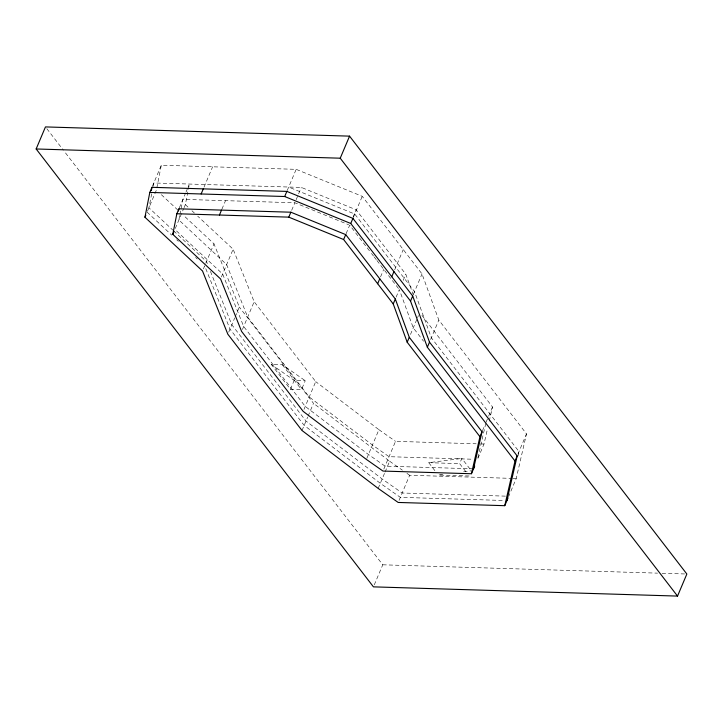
<?xml version="1.0" encoding="UTF-8"?>
<svg xmlns="http://www.w3.org/2000/svg" width="723" height="723" viewBox="0 0 723 723"><rect width="100%" height="100%" fill="white"/><g stroke="black" fill="none" stroke-linecap="round" stroke-linejoin="round"><path stroke-width="0.54" stroke-dasharray="3.62 2.71" d="M151.685 193.764L148.938 207.799L172.779 230.059M153.168 186.209L153.809 182.973L301.337 187.411L356.177 209.806L405.793 274.216L413.339 294.921M156.846 187.908L161.292 165.242L296.168 169.336L362.241 196.322L422.015 273.927L438.825 320.063L526.489 433.872L516.231 478.509L508.748 496.24M179.72 215.635L178.87 219.973L226.651 264.582L247.673 317.063L309.236 396.981L372.444 445.043L389.055 456.692L473.041 459.241M179.937 214.55L182.91 199.367L294.857 202.765L348.667 224.736M184.058 207.691L185.35 204.627L189.399 184.022L188.097 187.085M485.775 423.416L477.514 459.376L484.003 444.03L487.501 428.775M489.254 421.148L492.517 406.977L421.12 314.297M518.002 455.951L519.006 451.595L431.342 337.786L414.532 291.649L354.749 214.044L288.676 187.058M152.336 186.444L161.292 165.242M147.465 211.27L156.421 190.068L158.066 191.604M179.322 207.863L185.504 193.222M185.938 192.201L187.664 188.107M175.282 228.468L183.624 208.712M204.031 187.13L212.616 166.805M221.916 209.155L225.513 200.66M203.371 268.938L204.663 265.874L229.995 329.11L304.166 425.395L380.316 483.298L400.334 497.343L504.672 500.506M205.766 263.271L213.99 243.814L183.561 215.409M221.41 276.981L233.131 249.227L197.713 216.159M287.212 190.529L296.168 169.336M228.703 332.173L234.74 317.885M235.156 316.9L239.322 307.049L213.99 243.814M291.667 210.321L294.857 202.765M296.15 199.693L301.337 187.411M242.44 329.462L254.162 301.717L233.131 249.227M346.109 233.656L349.697 225.151L370.8 252.553M353.158 216.972L356.177 209.806M353.285 217.515L362.241 196.322M290.429 389.281L294.189 380.379L305.251 380.714L301.482 389.616L290.429 389.281L271.179 364.293L282.232 364.627L305.251 380.714M303.994 409.381L315.716 381.636L254.162 301.717M302.006 430.501L307.664 417.126M308.079 416.141L313.484 403.335L239.322 307.049M380.542 276.9L383.732 269.345M394.659 269.887L403.244 249.562M396.123 297.126L399.313 289.571L413.267 327.862L423.561 341.229M403.199 280.361L405.793 274.216M413.429 294.252L422.015 273.927M410.474 334.478L417.162 318.653M417.587 317.632L418.454 315.589M366.787 458.427L378.924 429.688L315.716 381.636M430.61 339.521L438.825 320.063M383.814 469.091L395.535 441.346L476.159 443.795M378.165 488.405L384.645 473.059M385.061 472.074L389.643 461.238L313.484 403.335M399.042 500.406L409.652 475.273L511.748 478.373M374.288 584.853L382.765 564.799L64.058 151.044M465.766 471.559L459.647 463.624L461.843 458.436L470.682 469.905M482.44 430.827L484.835 425.16M486.028 422.322L488.188 417.207M488.621 416.186L492.517 406.977M517.903 454.198L526.489 433.872M434.875 470.628L428.757 462.684L461.843 458.436M442.684 474.469L438.274 475.038L469.173 475.978M463.642 471.785L471.36 470.79M480.641 443.931L484.003 444.03M428.757 462.684L459.647 463.624M473.529 468.82L385.061 466.136L368.45 454.487L305.242 406.425L243.687 326.507L222.657 274.026L175.707 230.185M512.869 478.409L516.231 478.509M505.386 496.132L402.16 493.005L382.151 478.96L306.001 421.057L231.83 324.772L210.239 270.872M382.765 564.799L657.569 573.14M662.069 573.276L684.6 573.954M271.179 364.293L294.189 380.379M378.924 429.688L395.535 441.346M389.643 461.238L402.377 470.176M406.922 473.366L409.652 475.273M185.35 204.627L188.649 207.7M191.947 210.773L194.415 213.086M161.356 194.677L178.626 210.8M173.601 230.827L206.498 261.536L207.329 263.615M147.103 212.137L171.776 235.165M176.71 239.774L178.355 241.31M195.626 257.433L197.271 258.97M371.486 253.439L373.52 256.087M374.207 256.972L376.249 259.62M376.927 260.506L398.635 288.685M282.232 364.627L301.482 389.616M46.85 128.703L63.371 150.149"/><path stroke-width="1.08" d="M508.016 497.975L504.762 505.684L398.174 502.449L378.165 488.405L302.006 430.501L227.844 334.225L202.512 270.98L144.943 217.243L149.815 192.417L151.975 187.311L286.841 191.396L352.914 218.382L412.697 295.987L429.507 342.124L517.171 455.933L506.913 500.578M151.342 190.547L151.975 187.311M474.722 465.992L471.441 473.746L382.982 471.062L366.371 459.412L303.163 411.351L241.609 331.441L220.578 278.951L172.797 234.342L176.846 213.737L178.924 208.811L290.863 212.21L345.711 234.604L395.327 299.015L409.281 337.307L482.042 431.767L473.529 468.82M178.5 210.98L178.924 208.811M471.441 473.746L479.955 436.701L482.042 431.767M504.762 505.684L515.011 461.039L517.171 455.933M36.15 148.974L45.468 126.914L349.561 136.141L686.85 574.026L677.532 596.086L373.439 586.859L36.15 148.974L340.235 158.201L677.532 596.086M144.943 217.243L145.811 215.201M172.797 234.342L174.044 231.387M201.139 193.972L203.299 188.866M219.44 215.029L221.518 210.104M149.815 192.417L284.69 196.511L286.841 191.396M176.846 213.737L288.784 217.135L290.863 212.21M340.235 158.201L349.561 136.141M479.955 436.701L407.194 342.232L393.24 303.94L343.624 239.53L345.711 234.604M515.011 461.039L427.347 347.23L410.537 301.093L350.763 223.488L352.914 218.382M377.668 283.714L379.747 278.789M391.767 276.728L393.927 271.622M393.24 303.94L395.327 299.015M410.537 301.093L412.697 295.987M407.194 342.232L409.281 337.307M427.347 347.23L429.507 342.124M284.69 196.511L350.763 223.488M288.784 217.135L343.624 239.53"/></g></svg>
